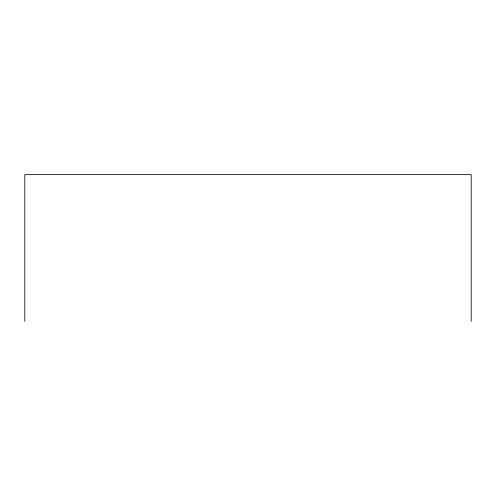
<?xml version="1.0" encoding="UTF-8"?>
<svg xmlns="http://www.w3.org/2000/svg" width="496" height="496" viewBox="0 0 496 496"><rect width="100%" height="100%" fill="white"/><g stroke="black" fill="none" stroke-linecap="round" stroke-linejoin="round"><path stroke-width="0.74" d="M471.2 321.439L471.2 174.561L24.8 174.561L24.8 321.439"/></g></svg>
